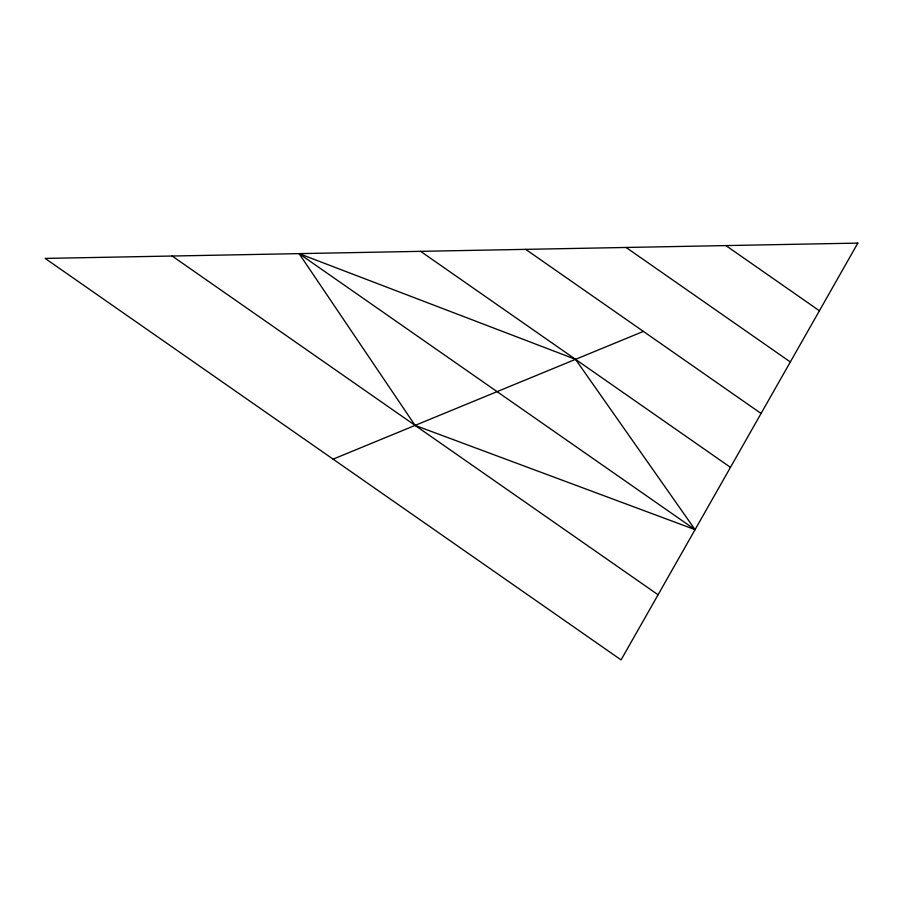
<?xml version="1.0" encoding="UTF-8"?>
<svg xmlns="http://www.w3.org/2000/svg" width="903" height="903" viewBox="0 0 903 903"><rect width="100%" height="100%" fill="white"/><g stroke="black" fill="none" stroke-linecap="round" stroke-linejoin="round"><path stroke-width="1.35" d="M333.117 459.153L643.387 331.401M695.073 529.655L415.098 425.403L299.119 253.63L575.527 359.338L695.073 529.655L299.119 253.63M725.91 245.582L819.405 310.767M626.084 247.467L790.328 361.968M525.693 249.363L761.082 413.45M420.606 251.339L730.459 467.348M172.134 256.023L658.073 594.772M857.85 243.099L621.072 659.901L45.15 258.416L857.85 243.099"/></g></svg>
